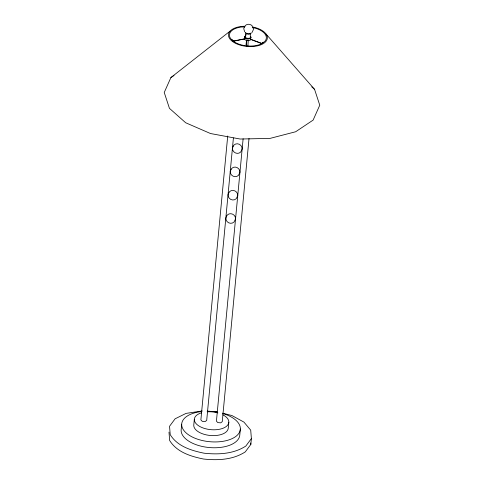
<?xml version="1.0" encoding="UTF-8"?>
<svg xmlns="http://www.w3.org/2000/svg" width="484" height="484" viewBox="0 0 484 484"><rect width="100%" height="100%" fill="white"/><g stroke="black" fill="none" stroke-linecap="round" stroke-linejoin="round"><path stroke-width="0.73" d="M246.798 40.293L246.435 46.186M248.256 40.414L247.893 46.307M181.688 424.202L181.137 430.028A29.433 15.161 5.4 0 0 209.753 447.585A29.433 15.161 5.4 0 0 239.798 434.832L240.348 429.005M194.314 419.362L193.763 425.194A17.315 8.918 5.4 0 0 210.601 435.515A17.315 8.918 5.4 0 0 228.273 428.013L228.823 422.187M227.716 135.998L200.878 419.9L202.276 421.328L205.192 421.564L206.71 420.378L233.403 137.976M245.86 33.832L245.721 35.29L246.053 34.727L245.37 35.864A2.928 1.506 5.4 0 0 247.79 38.333A2.928 1.506 5.4 0 0 250.422 36.282M250.258 35.659L250.397 34.201M243.125 138.775L216.427 421.177L217.824 422.599L220.74 422.834L222.259 421.649L249.024 138.503M168.995 432.103L169.66 440.519C176.914 452.244 190.769 456.4 203.516 459.026C217.758 460.538 232.907 459.915 245.273 451.887L250.833 444.409L251.384 438.583L250.718 430.167L243.924 422.096L232.036 415.599L222.646 413.161M246.035 44.794L246.562 39.966M244.583 26.632L243.736 28.665L244.704 31.932M230.124 31.097L170.882 77.585L164.239 92.48L169.436 108.337L185.681 122.754L210.504 133.53L240.118 139.023L270.018 138.4L295.651 131.757L313.118 120.099L319.761 105.21L314.564 89.346L266.043 34.037M251.995 32.525L253.459 29.457L253.005 27.322M251.384 438.583L245.824 446.06C233.457 454.083 218.308 454.712 204.066 453.199C191.319 450.574 177.465 446.411 170.217 434.692L169.545 426.277L175.111 418.799L186.056 413.39L202.185 410.958M245.473 35.804L244.42 36.965L245.358 38.29L247.741 38.998L250.167 38.684L251.226 37.522L250.288 36.197M251.069 39.186L250.01 40.347L247.584 40.668L245.2 39.954L244.263 38.629M263.187 42.513L261.711 43.608L250.349 39.228L261.965 43.409L263.465 42.326M170.882 77.585L173.998 75.504M245.2 25.591C247.366 23.637 250.694 23.843 252.491 26.19M248.673 40.408L246.447 40.226M244.68 26.953L241.256 27.025A18.513 9.535 5.4 0 0 230.686 38.666L234.54 42.084A18.513 9.535 5.4 0 0 260.634 44.219L264.778 41.455A18.513 9.535 5.4 0 0 255.377 28.181L252.66 27.679M207.321 411.206L216.862 411.66M311.763 86.86L314.564 89.346M231.89 39.73L233.137 41.049L245.049 38.793L233.367 41.291L232.157 39.972M250.724 443.005L250.833 444.409M222.852 414.788A17.315 8.918 5.4 0 1 223.668 427.995A17.315 8.918 5.4 0 1 198.325 425.593A17.315 8.918 5.4 0 1 201.616 412.779M207.491 411.799A17.315 8.918 5.4 0 1 217.873 412.882M222.9 413.517A29.433 15.161 5.4 0 1 233.536 437.911A29.433 15.161 5.4 0 1 186.739 433.458A29.433 15.161 5.4 0 1 201.87 411.521M207.146 411.261A29.433 15.161 5.4 0 1 217.437 412.205M251.172 32.906A2.928 1.506 5.4 0 1 248.183 34.17A2.928 1.506 5.4 0 1 245.34 32.428M250.385 36.699A2.928 1.506 5.4 0 1 247.754 38.75A2.928 1.506 5.4 0 1 245.334 36.282M250.785 33.208A2.928 1.506 5.4 0 1 245.733 32.797M252.158 26.868A19.511 10.049 5.4 0 1 263.653 43.415A19.511 10.049 5.4 0 1 231.207 40.42A19.511 10.049 5.4 0 1 245.334 26.239M233.288 146.144L232.441 148.177C232.211 152.448 237.583 155.146 240.699 152.036L242.157 148.969C242.387 144.698 237.015 141.993 233.899 145.103L233.288 146.144M231.086 169.454L230.239 171.481C230.009 175.759 235.381 178.457 238.491 175.347L239.955 172.28C240.185 168.002 234.807 165.304 231.697 168.414L231.086 169.454M228.878 192.759L228.031 194.792C227.807 199.063 233.179 201.761 236.289 198.652L237.753 195.584C237.977 191.313 232.604 188.615 229.495 191.718L228.878 192.759M226.675 216.07L225.828 218.096C225.604 222.374 230.977 225.072 234.087 221.962L235.551 218.895C235.775 214.618 230.402 211.919 227.292 215.029L226.675 216.07"/></g></svg>
